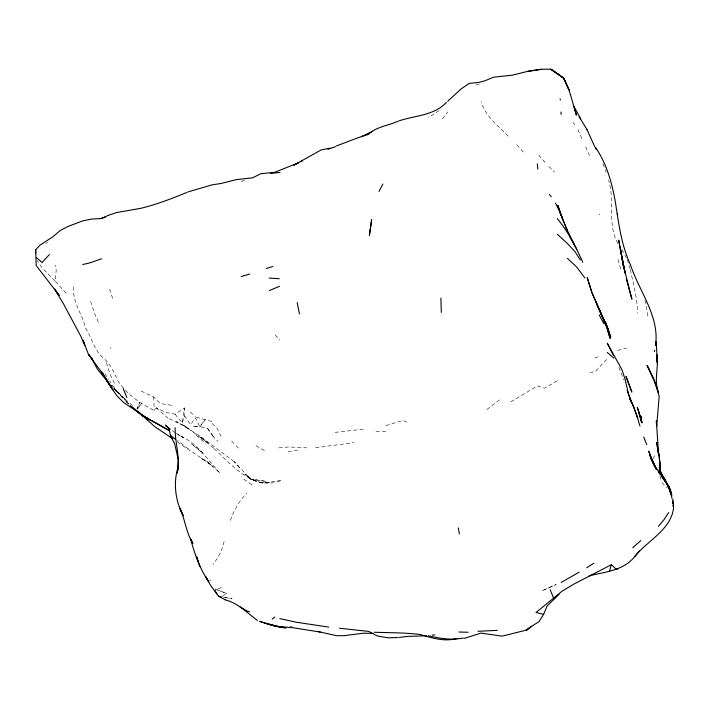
<?xml version="1.0" encoding="UTF-8"?>
<svg xmlns="http://www.w3.org/2000/svg" width="709" height="709" viewBox="0 0 709 709"><rect width="100%" height="100%" fill="white"/><g stroke="black" fill="none" stroke-linecap="round" stroke-linejoin="round"><path stroke-width="0.53" stroke-dasharray="3.54 2.66" d="M66.061 293.269L55.036 280.95L56.224 270.386L55.32 265.255M654.903 349.723L654.593 351.788L654.948 349.67M174.955 414.153L182.195 422.777L184.641 407.941L174.955 414.153L165.374 412.284L156.237 407.852L154.208 410.502C139.895 403.359 126.415 394.098 117.667 380.414C114.176 372.438 110.427 364.072 103.718 358.249C93.889 350.698 92.188 337.812 85.576 328.285C82.599 314.14 72.008 302.273 73.727 287.065M224.097 541.419L221.305 551.301L217.335 558.444L212.922 564.568M230.39 520.459C233.828 510.329 239.394 500.864 246.759 493.083M182.195 422.777L184.774 416.015L184.641 407.941M653.281 458.581L654.442 455.816M137.014 408.871L139.815 402.295L137.094 409.058L141.711 403.43L137.289 409.049M442.46 118.882L447.707 111.978M606.709 359.463L595.011 371.711L589.835 372.411M486.808 409.554L499.588 399.849M439.066 110.595L428.528 117.685M557.247 380.893L544.352 388.248L537.44 385.9L510.471 402.092M222.254 596.251L226.96 593.53L215.828 589.276M45.97 243.338L48.008 242.531M594.621 357.877L599.929 356.184M241.131 181.389L246.324 179.785M475.881 84.983L480.755 83.635M617.743 350.476L626.685 348.03M385.891 425.568L403.102 420.41L409.155 423.184M221.625 587.805L215.137 589.126L226.96 593.53M288.288 451.633L297.541 450.1M315.443 447.716L353.862 442.682M432.082 635.264L436.319 634.856L431.958 634.865M278.85 447.866L288.723 446.962L306.873 447.866M335.109 432.366L361.43 429.424L365.543 430.416M375.974 431.595L385.856 431.506M290.149 626.419L292.276 626.428M171.587 405.318L160.305 403.536L153.702 396.925L139.301 390.207M223.468 597.191L232.082 598.777L223.743 597.2M207.648 428.591L213.888 437.258L207.648 428.591L199.672 426.49L192.733 426.729L200.124 426.596L205.193 419.693L212.815 421.678L212.735 424.079L216.927 428.209L221.119 436.372M196.269 417.247L205.193 419.693L199.672 426.49L195.454 417.831L190.606 424.718L184.774 416.015M169.327 418.664L180.449 424.292M255.958 445.651L264.59 450.658M175.371 432.694L171.002 429.707M176.284 433.252L183.622 437.728L177.808 434.661C187.504 439.031 196.499 445.075 203.066 453.556L191.51 443.816L201.905 452.245L220.047 473.213L207.179 461.408L200.656 457.872L213.179 466.549M177.215 441.734C188.443 450.268 200.824 457.172 212.009 465.556M243.763 479.178L253.857 486.064M234.227 461.719L202.544 437.949L182.851 424.921L176.426 421.598L188.771 428.998L182.745 424.656L208.455 443.24L199.947 436.833L214.26 448.7L213.515 448.07C231.737 464.953 253.84 492.002 281.783 480.277L262.463 483.201L251.163 479.355L246.457 475.73L257.163 481.695L251.163 479.355L244.871 474.259L250.764 479.071L234.227 461.719L239.633 467.86M188.302 448.85L177.463 440.44M190.304 412.035L195.329 416.396M599.149 214.038L599.929 214.712M132.565 405.69L121.611 396.065L125.112 399.194L113.546 387.743M156.237 407.852L167.829 418.018M123.127 398.405L115.009 389.835L128.905 403.9M196.233 435.175L205.734 443.666M128.958 404.121L125.103 400.629L128.054 403.536M55.036 280.95L41.804 267.568L37.196 260.602M113.706 388.931L118.749 393.77M548.917 166.473L554.624 172.154M508.176 136.261C498.232 125.653 485.222 116.462 481.278 101.679M212.416 435.743L218.062 441.477M231.701 441.087L239.934 449.648M112.944 387.105L111.145 385.2L119.316 393.867L114.043 388.266L118.873 394L109.629 381.114M275.181 334.949L279.913 340.063M516.834 144.804L524.465 153.392M538.663 155.005L546.134 163.611M661.94 482.333L666.513 487.836M573.04 122.444L574.813 124.784M621.944 249.63L626.375 257.819M104.905 373.723L108.442 379.262M110.418 347.499L110.985 348.456M617.858 243.4C606.993 224.088 615.066 200.842 608.597 180.201M114.362 383.268L110.196 374.467L107.219 365.605L106.359 360.721M585.652 146.869L589.542 155.528M577.87 129.543L581.752 138.22M618.886 367.377L623.885 379.953M98.374 322.143L94.563 313.343L90.256 300.306M602.96 163.868L606.098 172.101M644.898 300.412L646.209 304.285L647.778 316.826M109.62 289.104L112.802 298.941M627.288 259.654L630.026 268.72M617.982 259.6L620.969 269.757M659.937 475.836L661.346 480.853M209.891 579.439L210.281 581.088M630.328 269.73C633.332 284.087 637.347 298.409 637.666 313.174M153.702 396.925L154.208 410.502M551.247 586.653L541.88 590.872L556.131 584.571L551.247 586.653M269.323 482.758L258.563 482.164L269.323 482.758M265.831 481.331L251.03 479.133L265.831 481.331"/><path stroke-width="1.06" d="M561.041 114.379L561.041 112.04M186.901 192.431C172.003 198.547 156.822 204.378 141.171 208.233L116.196 212.656L107.564 215.642L101.733 218.478L92.046 219.01L82.9 220.818L68.312 226.331L60.194 230.505L52.953 236.726L39.704 245.349L35.654 249.852L36.177 265.458L59.184 295.423L54.628 289.077L63.686 304.196L80.95 336.509L84.743 345.327L83.059 340.258L88.439 354.323L92.312 359.215M656.711 426.215L659.148 396.588L657.057 387.672L653.689 378.836L647.149 365.534L653.831 380.246M660.176 471.414L660.327 466.965L658.936 454.141L660.327 466.965L659.645 462.64M177.427 473.151L178.251 459.547L174.751 444.109L170.382 435.317L169.221 428.785L165.348 425.143L170.195 429.06M177.755 470.209C180.042 455.878 174.777 441.991 175.141 427.731M177.755 470.2L178.03 467.178C173.058 483.184 175.371 501.006 183.276 515.691L179.776 508.025C185.209 519.555 185.997 532.601 192.919 543.519L190.606 538.822C194.567 553.942 199.894 568.822 208.712 581.841L205.592 576.506L210.529 585.253L218.523 596.207L225.542 599.938M673.55 508.096C670.865 530.084 647.166 540.719 634.732 556.583L634.52 556.831C623.344 570.621 605.14 571.906 589.17 575.814M655.541 345.575C659.76 316.179 639.128 291.337 630.461 264.741C621.536 245.376 618.842 224.593 615.642 203.758C612.292 184.118 606.993 164.16 595.604 147.534M655.515 345.602L656.135 341.472L657.42 362.654L656.951 360.81M609.474 571.259L611.38 564.701L616.05 569.141L617.876 569.008M464.182 638.41L480.977 633.11L502.123 636.141L525.006 630.461L539.088 621.58L543.626 614.331L547.091 605.991L559.046 594.364M379.023 191.43L382.878 184.012M668.711 512.554L664.2 519.422L658.439 526.362M634.697 556.662L639.358 551.132M42.62 261.834L49.4 254.558M447.733 101.219L461.072 88.953L469.269 83.37L478.788 82.439L485.098 80.72L493.499 77.201L512.12 75.216L527.788 71.352L541.348 69.278L550.76 69.163L563.726 78.265L569.052 89.999L576.399 115.142L574.024 106.536L580.715 118.864M446.395 102.371C434.262 115.656 414.765 115.425 398.795 120.964M611.38 564.701L573.891 584.101L561.812 591.403L536.013 612.523L543.626 614.331M632.756 547.667L640.794 540.595M526.61 630.576L531.803 626.269M272.176 619.161L274.782 617.016M586.706 567.723L593.841 563.221M579.12 572.198L561.218 582.408M300.439 161.874L302.353 160.846M298.232 163.026L293.854 165.162L321.212 149.909L330.367 148.137M361.351 136.677L372.597 131.28M336.456 145.894C347.144 142.075 357.389 137.528 368.343 134.488C376.302 126.645 388.045 125.759 397.855 121.292M269.305 290.575L279.461 286.312M298.108 162.981L274.596 172.322L260.744 173.732L252.581 177.826L236.381 179.607L221.509 183.392L211.787 184.925L187.938 191.962M328.001 149.307L335.614 146.63M101.582 258.82L89.821 262.862L82.749 264.528M99.889 218.709L105.552 216.954M266.283 268.498L272.912 266.495M241.246 276.545L249.719 274.02M457.243 638.401C444.552 642.044 431.887 638.056 419.87 634.404C404.768 632.703 389.596 632.703 374.432 632.277M541.348 69.278L527.788 71.352M463.261 638.011C451.66 640.449 439.775 638.454 428.422 635.725M399.087 637.471L407.241 636.416L426.791 635.76M270.537 173.457L280.028 172.455M497.301 630.363L478.052 631.302M397.811 637.559L388.009 637.825L377.285 635.955L368.777 631.409L339.469 628.245M373.306 633.376L363.318 633.217L344.113 635.663L336.562 635.698L318.492 631.648M458.927 632.029L468.135 632.251M269.119 278.07L279.311 278.699M275.092 626.1L292.808 627.722L320.273 632.056M328.79 627.111L296.362 622.236L279.851 618.602M285.966 628.139L275.26 626.304L259.299 621.27M218.523 596.207L221.314 596.792M267.24 623.628L276.554 625.887M278.628 626.393L282.776 627.394L271.946 625.285L260.487 621.704M225.763 600.018C238.091 603.146 247.335 613.143 257.473 620.446M249.586 611.858L247.016 611.034L240.156 606.895M134.985 409.66L142.828 415.953L149.634 419.755L141.073 414.685L130.279 405.708M172.819 438.818L154.456 426.41L137.83 411.22M140.081 413.409L123.641 402.517L116.737 395.666L106.403 380.237L97.417 369.203L91.115 357.301M143.493 415.722L148.624 419.179M170.382 435.317L175.531 439.341M132.175 407.09L135.454 409.82M137.909 411.858L142.828 415.953M607.223 352.382L613.932 358.134M36.567 257.739L42.283 262.684M134.347 409.004L142.819 415.536L147.632 420.198L143.36 415.908M557.371 234.298L567.023 243.125L574.795 251.358L580.467 260.07M567.439 258.395L576.577 266.903L584.907 277.981M92.356 359.268L88.616 354.544L103.576 374.964L101.334 371.516M557.256 218.656C568.193 231.648 575.956 246.927 582.833 262.357M549.431 194.434L551.23 196.739M658.236 471.786L660.052 474.356M661.267 476.076L666.717 483.804L671.742 495.139C670.315 484.477 661.222 477.21 659.326 466.841L659.459 468.835M579.031 116.684L587.238 129.951M106.403 380.237L112.518 389.303M659.015 470.04L665.104 479.718M214.836 590.305L216.901 593.92M569.478 236.026L576.78 249.408M595.4 147.88L596.358 149.643M599.22 314.947L603.864 323.721M655.568 467.869L652.103 460.841M653.689 378.836L647.149 365.534M555.51 203.12L559.818 211.902L566.925 229.565L560.633 214.286L557.886 205.406L562.636 219.116L559.818 211.902M566.261 228.209L574.396 244.773M613.312 355.182L607.329 343.28L621.899 369.611L624.851 378.473L628.511 393.903L636.966 415.917L639.961 426.065M594.913 146.993L587.052 129.809M595.897 301.928L607.134 328.001L592.121 293.109L606.532 325.989L610.032 338.317L606.532 325.989L595.631 301.298M599.442 310.099L603.776 319.546M123.171 388.594L126.902 397.519M550.131 589.658L553.507 597.873M671.742 495.139C667.736 480.09 654.664 469.996 649.914 455.355L656.357 469.385L650.578 457.633L654.894 466.416L648.691 451.137L651.713 459.999M646.732 444.64L643.745 437.054M654.247 381.229L658.28 392.405C653.689 380.024 659.042 367.244 656.747 354.651L657.42 362.654M638.933 412.195L637.294 407.285L641.813 422.856L640.918 416.112L641.778 422.591L638.933 412.195L641.778 422.591M199.814 566.385L196.57 556.645L198.103 561.298M626.269 278.761L631.896 299.18L623.167 264.484L620.384 249.001L625.232 273.399L621.944 257.943L623.282 265.848M627.155 390.384L631.613 402.756L629.477 398.103L633.589 406.399L637.595 418.062M671.352 494.492L668.817 486.117L670.546 493.313M623.167 264.484L623.734 266.903L618.665 240.067L621.536 255.417M623.459 266.894L623.893 268.879M656.578 425.763L656.357 420.756L658.564 454.309L656.649 442.354L658.785 453.654M297.204 302.601L299.473 313.963M617.282 213.71L617.654 215.563M458.289 527.904L459.423 533.966M671.45 495.582L670.918 492.595L671.964 498.4M672.407 500.997L672.788 503.098M673.16 505.198L673.532 507.298L672.903 499.092M672.522 501.547L672.859 503.461M673.196 505.384L673.532 507.298M560.119 98.879L560.314 100.004M657.429 447.122L658.688 455.081M537.307 163.85L537.839 169.132M35.654 249.852L35.787 252.856M440.892 298.152L441.326 312.43M370.133 230.301L369.416 235.432L371.64 219.666L370.133 230.301M156.778 423.424L144.866 416.972L169.602 430.735L156.778 423.424M558.878 74.454L550.76 69.163L563.726 78.265L569.052 89.999L563.726 78.265L558.878 74.454M107.396 380.565L101.431 371.87L112.837 389.808L107.396 380.565M607.879 328.338L605.371 321.877L610.741 337.209L607.879 328.338M631.808 391.962L626.091 376.647L631.808 391.962M591.864 292.436L587.265 277.751L591.864 292.436"/></g></svg>
